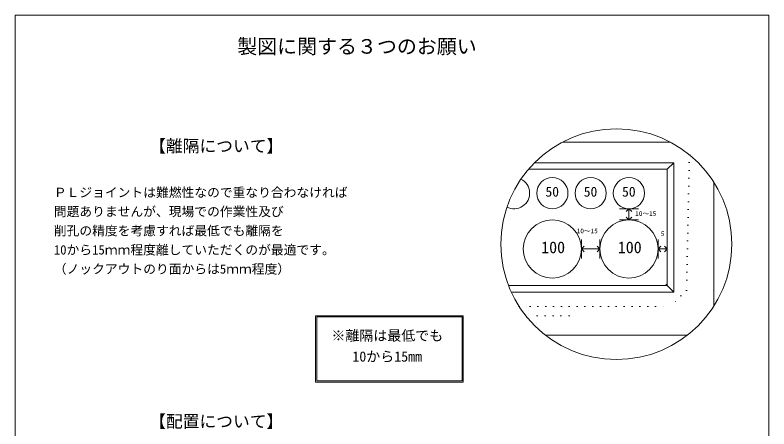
# Model space of a CAD drawing. Units: millimetres, scale not verified. Extents: x -4890 to 18490, y -2307 to 2307.
# Drawn here: x -4890 to -1830, y 626 to 2307 of the extents above; entities that cross this region are included whole.
import ezdxf
from ezdxf.enums import TextEntityAlignment as Align

# ---------------------------------------------------------------- set-up
doc = ezdxf.new("R2010")
doc.units = ezdxf.units.MM
doc.header["$LTSCALE"] = 10
doc.linetypes.add('USER5', pattern=[3.185, 0.01, -3.175])
for name, color, linetype, lineweight in [('0-2_waku', 7, 'Continuous', 18), ('0-3_gaikei', 7, 'Continuous', 18), ('0-4_kakure', 7, 'USER5', 18), ('0-5_sunpou', 7, 'Continuous', 5), ('0-7_center', 7, 'Continuous', 18), ('0-8_hole', 6, 'Continuous', 18), ('0-D_dims', 7, 'Continuous', 18)]:
    doc.layers.add(name, color=color, linetype=linetype, lineweight=lineweight)
doc.styles.add('ＭＳ ゴシック', font='')
doc.styles.get('ＭＳ ゴシック').set_extended_font_data('MS Gothic')

# ---------------------------------------------------------------- blocks, each defined once
blk = doc.blocks.new('_Open90_46')
at = {"layer": '0-5_sunpou'}
blk.add_line((0, 0), (-1, 0), dxfattribs=at)
blk.add_lwpolyline([(-0.5, 0.5), (0, 0), (-0.5, -0.5)], dxfattribs=at)

msp = doc.modelspace()

# ---------------------------------------------------------------- linework, layer by layer
at = {"layer": '0-2_waku'}
for p, q in [((-4890, 2307.38), (-1830, 2307.38)), ((-4890, 2307.38), (-1830, 2307.38)), ((-4890, 2307.38), (-4890, -1967.62)), ((-1830, 2307.38), (-1830, -1967.62))]:
    msp.add_line(p, q, dxfattribs=at)
at = {"layer": '0-3_gaikei'}
for p, q in [((-2230.13, 1791.09), (-2668.26, 1791.09)), ((-2053.92, 1124.35), (-2053.92, 1628.72)), ((-2737.81, 1007.01), (-2160.59, 1007.01))]:
    msp.add_line(p, q, dxfattribs=at)
at = {"layer": '0-4_kakure'}
for p, q in [((-2844.03, 1123.65), (-2799.83, 1123.65)), ((-2799.83, 1123.65), (-2229.59, 1123.65)), ((-2799.83, 1123.65), (-2229.59, 1123.65)), ((-2770.09, 1084.77), (-2773.23, 1037.64)), ((-2770.09, 1084.77), (-2666.41, 1084.77))]:
    msp.add_line(p, q, dxfattribs=at)
for points in [[(-2152.93, 1739.95), (-2164.79, 1188.45), (-2229.59, 1123.65)], [(-2770.09, 1084.77), (-2640.49, 1084.77), (-2601.61, 1123.65)]]:
    msp.add_lwpolyline(points, dxfattribs=at)
at = {"layer": '0-5_sunpou', "color": 150, "lineweight": 18}
for p, q in [((-2436.95, 1520.22), (-2359.19, 1520.22)), ((-2436.95, 1474.86), (-2359.19, 1474.86)), ((-2591.17, 1395.81), (-2591.17, 1318.05)), ((-2516, 1395.81), (-2516, 1318.05)), ((-2280.02, 1395.81), (-2280.02, 1318.05)), ((-2242.55, 1395.81), (-2242.55, 1318.05)), ((-2591.17, 1356.93), (-2516, 1356.93)), ((-2280.02, 1356.93), (-2242.55, 1356.93)), ((-2242.55, 1215.28), (-2249.71, 1207.89))]:
    msp.add_line(p, q, dxfattribs=at)
msp.add_circle((-2449.2, 1376.53), 468.88, dxfattribs=at)
at = {"layer": '0-7_center'}
for centre, radius in [((-2709.11, 1583.73), 63.5), ((-2553.59, 1583.73), 63.5), ((-2398.07, 1583.73), 63.5), ((-2709.11, 1356.93), 117.94), ((-2398.07, 1356.93), 117.94)]:
    msp.add_circle(centre, radius, dxfattribs=at)
msp.add_arc((-2864.63, 1583.73), 63.5, 243.19936, 63.78529, dxfattribs=at)
at = {"layer": '0-8_hole'}
for p, q in [((-2781.97, 1706.85), (-2216.63, 1706.85)), ((-2216.63, 1181.97), (-2216.63, 1706.85)), ((-2805.83, 1680.93), (-2799.83, 1680.93)), ((-2242.55, 1207.89), (-2242.55, 1680.93)), ((-2886.7, 1207.89), (-2799.83, 1207.89)), ((-2799.83, 1207.89), (-2242.55, 1207.89)), ((-2216.63, 1181.97), (-2242.55, 1207.89)), ((-2875.8, 1181.97), (-2799.83, 1181.97)), ((-2799.83, 1181.97), (-2216.63, 1181.97)), ((-3670.47, 1085.63), (-3070.47, 1085.63)), ((-3670.47, 815.63), (-3670.47, 1085.63)), ((-3665.47, 1080.63), (-3075.47, 1080.63)), ((-3665.47, 820.63), (-3665.47, 1080.63)), ((-3075.47, 820.63), (-3075.47, 1080.63)), ((-3070.47, 815.63), (-3070.47, 1085.63)), ((-3670.47, 815.63), (-3070.47, 815.63)), ((-3665.47, 820.63), (-3075.47, 820.63))]:
    msp.add_line(p, q, dxfattribs=at)
msp.add_lwpolyline([(-2799.83, 1680.93), (-2242.55, 1680.93), (-2216.63, 1706.85)], dxfattribs=at)

# ---------------------------------------------------------------- block references
at = {"layer": '0-5_sunpou', "xscale": 23.328, "yscale": 23.328}
for p, rotation in [((-2398.07, 1520.22), 90), ((-2398.07, 1474.86), 270), ((-2591.17, 1356.93), 180), ((-2280.02, 1356.93), 180)]:
    msp.add_blockref('_Open90_46', p, dxfattribs=dict(at, rotation=rotation))
for p in [(-2516, 1356.93), (-2242.55, 1356.93)]:
    msp.add_blockref('_Open90_46', p, dxfattribs=at)

# ---------------------------------------------------------------- texts
at = {"layer": '0-D_dims', "style": 'ＭＳ ゴシック'}
for s, height, p in [('製図に関する３つのお願い', 59.38, (-3988.06, 2132.58)), ('【離隔について】', 49.88, (-4345.66, 1735.49)), ('ＰＬジョイントは難燃性なので重なり合わなければ', 38.01, (-4732.78, 1556.36)), ('50', 40.38, (-2737.09, 1557.36)), ('50', 40.38, (-2581.57, 1557.36)), ('50', 40.38, (-2426.05, 1557.36)), ('問題ありませんが、現場での作業性及び', 38.01, (-4732.78, 1478.6)), ('10～15', 19, (-2373.01, 1485.54)), ('削孔の精度を考慮すれば最低でも離隔を', 38.01, (-4732.78, 1400.84)), ('10～15', 19, (-2610.54, 1415.04)), ('5', 19, (-2268.86, 1404.01)), ('10から15ｍｍ程度離していただくのが最適です。', 38.01, (-4732.78, 1323.08)), ('100', 47.51, (-2754.39, 1325.59)), ('100', 47.51, (-2443.35, 1325.59)), ('（ノックアウトのり面からは5ｍｍ程度）', 38.01, (-4732.78, 1245.32)), ('※離隔は最低でも', 41.57, (-3605.85, 971.83)), ('\u3000 10から15mm', 41.57, (-3605.85, 886.78)), ('【配置について】', 49.88, (-4345.66, 616.63))]:
    msp.add_text(s, height=height, dxfattribs=at).set_placement(p, align=Align.BOTTOM_LEFT)

doc.saveas('drawing.dxf')
